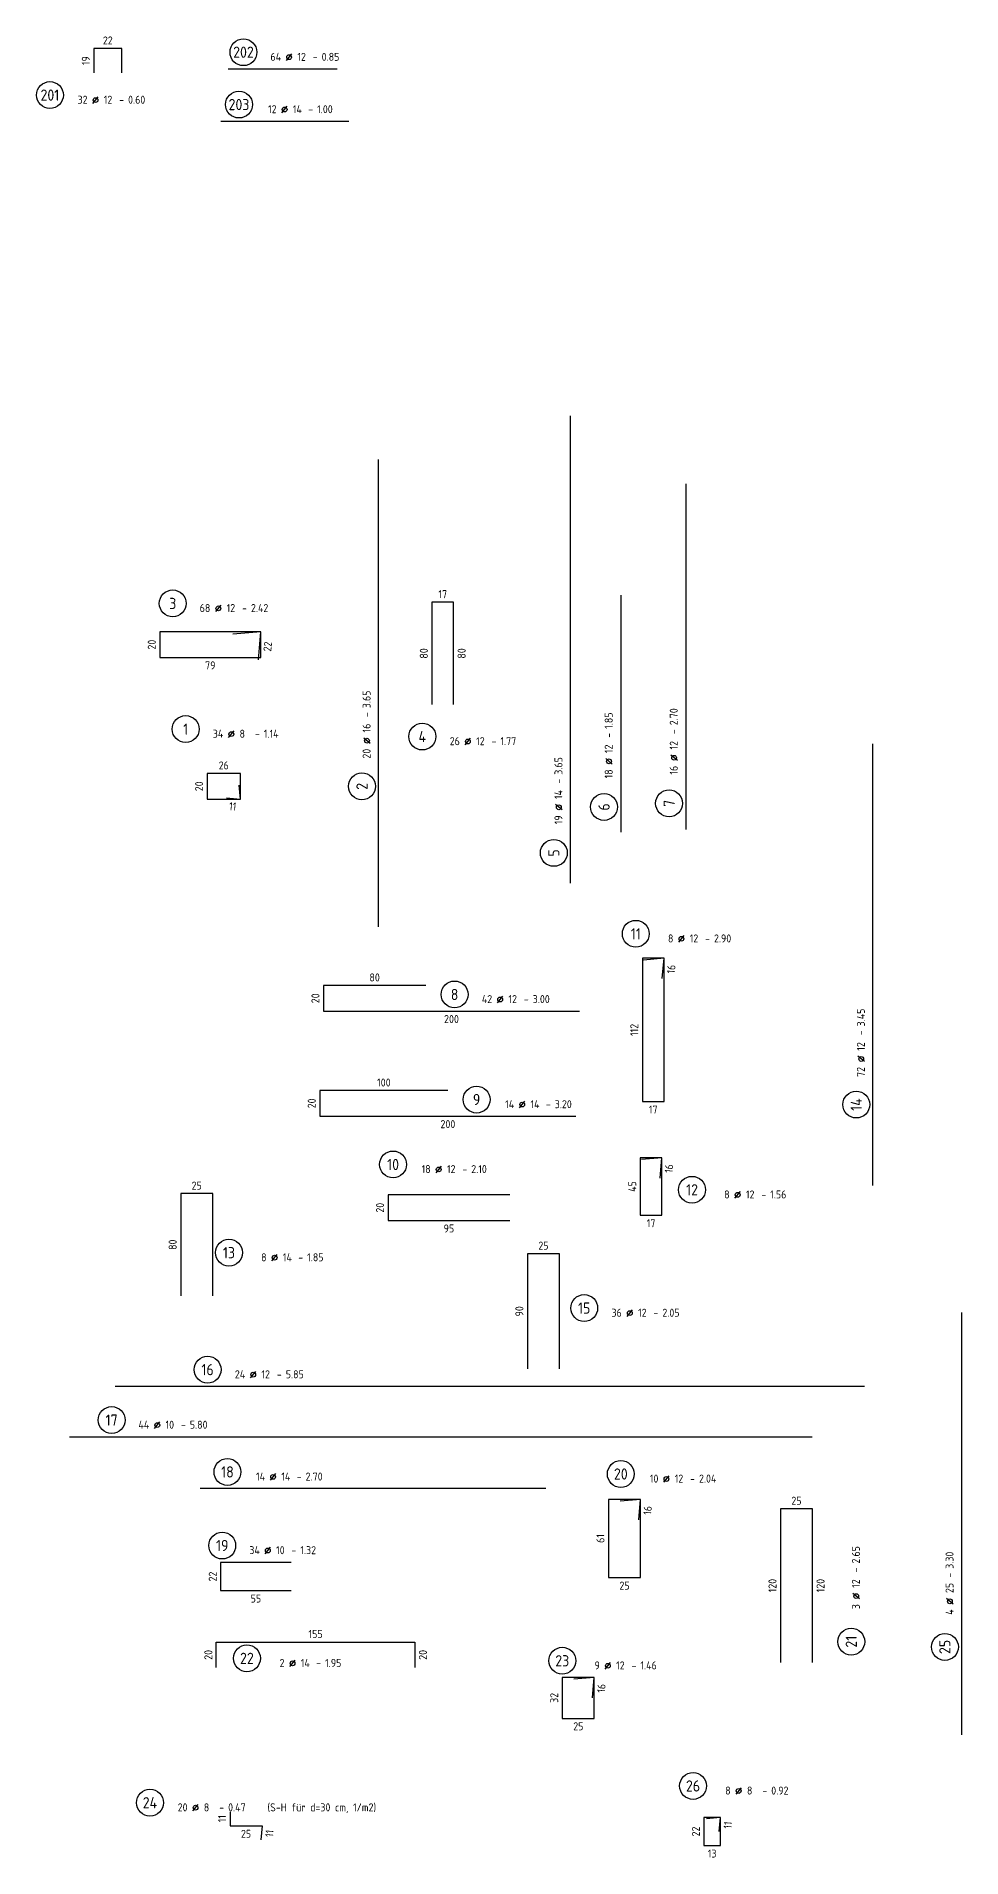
# Model space of a CAD drawing. Extents: x -6.5 to 37.8, y -21.5 to 0.
# Drawn here: x 30.6 to 37.82, y -20.72 to -6.49 of the extents above; entities that cross this region are included whole.
import ezdxf
from ezdxf.enums import TextEntityAlignment as Align

# ---------------------------------------------------------------- set-up
doc = ezdxf.new("R2010")
doc.units = 0
doc.header["$LTSCALE"] = 0.25
doc.linetypes.add('AUSGEZOGEN', pattern=[1000.01, 1000, 0.01])
doc.layers.add('RND', color=7, linetype='Continuous')
doc.styles.add('txt', font='isocp.shx')

# ---------------------------------------------------------------- blocks, each defined once
blk = doc.blocks.new('RND_AUSZ')
at = {"layer": 'RND', "color": 7, "linetype": 'Continuous'}
blk.add_line((1.341, 0.262), (1.509, 0.466), dxfattribs=at)
at = {"layer": 'RND', "color": 1, "linetype": 'Continuous'}
blk.add_circle((0, 0.52), 0.42, dxfattribs=at)
at = {"layer": 'RND', "color": 7, "linetype": 'Continuous'}
blk.add_circle((1.425, 0.364), 0.075, dxfattribs=at)
at = {"layer": 'RND', "color": 7, "linetype": 'Continuous', "style": 'txt'}
blk.add_text('-', height=0.25, dxfattribs=at).set_placement((2.163, 0.25))
at = {"layer": 'RND', "color": 1, "linetype": 'Continuous', "style": 'txt'}
blk.add_attdef('POS', text='', height=0.35, dxfattribs=at).set_placement((0, 0.52), align=Align.MIDDLE)
at = {"layer": 'RND', "color": 7, "linetype": 'Continuous', "style": 'txt'}
for tag, p in [('WIEOFT', (-0.536, 0.25)), ('STK', (1.174, 0.25))]:
    blk.add_attdef(tag, text='', height=0.25, dxfattribs=at).set_placement(p, align=Align.RIGHT)
for tag, p in [('DS', (1.683, 0.25)), ('LANG', (2.441, 0.25)), ('TEXT', (3.669, 0.25))]:
    blk.add_attdef(tag, p, '', height=0.25, dxfattribs=at)

msp = doc.modelspace()

# ---------------------------------------------------------------- linework, layer by layer
at = {"layer": 'RND', "color": 1, "linetype": 'AUSGEZOGEN'}
for points in [[(31.266, -6.773), (31.266, -6.583), (31.046, -6.583), (31.046, -6.773)], [(32.096, -6.742), (32.946, -6.742)], [(32.038, -7.151), (33.038, -7.151)], [(34.768, -13.104), (34.768, -9.454)], [(33.27, -13.444), (33.27, -9.794)], [(35.668, -9.985), (35.668, -12.685)], [(33.856, -11.709), (33.856, -10.909), (33.686, -10.909), (33.686, -11.709)], [(35.16, -10.854), (35.16, -12.704)], [(32.332, -11.359), (32.351, -11.14), (31.561, -11.14), (31.561, -11.34), (32.351, -11.34), (32.351, -11.14), (32.132, -11.159)], [(37.129, -15.466), (37.129, -12.016)], [(32.082, -12.437), (32.191, -12.447), (32.191, -12.247), (31.931, -12.247), (31.931, -12.447), (32.191, -12.447), (32.182, -12.337)], [(35.485, -13.849), (35.499, -13.69), (35.329, -13.69), (35.329, -14.81), (35.499, -14.81), (35.499, -13.69), (35.339, -13.704)], [(33.639, -13.903), (32.839, -13.903), (32.839, -14.103), (34.839, -14.103)], [(33.811, -14.724), (32.811, -14.724), (32.811, -14.924), (34.811, -14.924)], [(35.468, -15.407), (35.482, -15.248), (35.312, -15.248), (35.312, -15.698), (35.482, -15.698), (35.482, -15.248), (35.323, -15.262)], [(31.975, -16.328), (31.975, -15.528), (31.725, -15.528), (31.725, -16.328)], [(34.294, -15.539), (33.344, -15.539), (33.344, -15.739), (34.294, -15.739)], [(34.682, -16.898), (34.682, -15.998), (34.432, -15.998), (34.432, -16.898)], [(37.821, -16.457), (37.821, -19.757)], [(31.213, -17.034), (37.063, -17.034)], [(30.856, -17.428), (36.656, -17.428)], [(34.576, -17.833), (31.876, -17.833)], [(35.301, -18.078), (35.315, -17.918), (35.065, -17.918), (35.065, -18.528), (35.315, -18.528), (35.315, -17.918), (35.155, -17.932)], [(36.657, -19.191), (36.657, -17.991), (36.407, -17.991), (36.407, -19.191)], [(32.587, -18.41), (32.037, -18.41), (32.037, -18.63), (32.587, -18.63)], [(32.003, -19.232), (32.003, -19.032), (33.553, -19.032), (33.553, -19.232)], [(34.94, -19.467), (34.954, -19.308), (34.704, -19.308), (34.704, -19.628), (34.954, -19.628), (34.954, -19.308), (34.794, -19.322)], [(32.11, -20.357), (32.11, -20.467), (32.36, -20.467), (32.351, -20.577)], [(35.929, -20.512), (35.939, -20.402), (35.809, -20.402), (35.809, -20.622), (35.939, -20.622), (35.939, -20.402), (35.829, -20.412)]]:
    msp.add_lwpolyline(points, dxfattribs=at)

# ---------------------------------------------------------------- block references
at = {"layer": 'RND', "color": 1, "linetype": 'AUSGEZOGEN', "xscale": 0.25, "yscale": 0.25, "zscale": 0.25}
for p, values in [((32.215, -6.742), {'POS': '202', 'STK': '64', 'DS': '12', 'LANG': '0.85'}), ((33.863, -14.103), {'POS': '8', 'STK': '42', 'DS': '12', 'LANG': '3.00'}), ((31.935, -17.034), {'POS': '16', 'STK': '24', 'DS': '12', 'LANG': '5.85'}), ((31.186, -17.428), {'POS': '17', 'STK': '44', 'DS': '10', 'LANG': '5.80'}), ((32.09, -17.833), {'POS': '18', 'STK': '14', 'DS': '14', 'LANG': '2.70'})]:
    msp.add_blockref('RND_AUSZ', p, dxfattribs=at).add_auto_attribs(values)
at = {"layer": 'RND', "color": 7, "linetype": 'AUSGEZOGEN', "xscale": 0.25, "yscale": 0.25, "zscale": 0.25}
for p, values in [((30.704, -7.077), {'POS': '201', 'STK': '32', 'DS': '12', 'LANG': '0.60'}), ((32.18, -7.151), {'POS': '203', 'STK': '12', 'DS': '14', 'LANG': '1.00'}), ((31.663, -11.048), {'POS': '3', 'STK': '68', 'DS': '12', 'LANG': '2.42'}), ((31.764, -12.03), {'POS': '1', 'STK': '34', 'DS': '8', 'LANG': '1.14'}), ((33.611, -12.088), {'POS': '4', 'STK': '26', 'DS': '12', 'LANG': '1.77'}), ((35.278, -13.629), {'POS': '11', 'STK': '8', 'DS': '12', 'LANG': '2.90'}), ((34.035, -14.924), {'POS': '9', 'STK': '14', 'DS': '14', 'LANG': '3.20'}), ((33.383, -15.431), {'POS': '10', 'STK': '18', 'DS': '12', 'LANG': '2.10'}), ((35.717, -15.629), {'POS': '12', 'STK': '8', 'DS': '12', 'LANG': '1.56'}), ((32.102, -16.12), {'POS': '13', 'STK': '8', 'DS': '14', 'LANG': '1.85'}), ((34.875, -16.553), {'POS': '15', 'STK': '36', 'DS': '12', 'LANG': '2.05'}), ((35.161, -17.849), {'POS': '20', 'STK': '10', 'DS': '12', 'LANG': '2.04'}), ((32.049, -18.408), {'POS': '19', 'STK': '34', 'DS': '10', 'LANG': '1.32'}), ((32.242, -19.289), {'POS': '22', 'STK': '2', 'DS': '14', 'LANG': '1.95'}), ((34.704, -19.308), {'POS': '23', 'STK': '9', 'DS': '12', 'LANG': '1.46'}), ((35.725, -20.286), {'POS': '26', 'STK': '8', 'DS': '8', 'LANG': '0.92'}), ((31.485, -20.417), {'POS': '24', 'STK': '20', 'DS': '8', 'LANG': '0.47', 'TEXT': '(S-H für d=30 cm, 1/m2)'})]:
    msp.add_blockref('RND_AUSZ', p, dxfattribs=at).add_auto_attribs(values)
at = {"layer": 'RND', "color": 1, "linetype": 'AUSGEZOGEN', "xscale": 0.25, "yscale": 0.25, "zscale": 0.25, "rotation": 90}
for p, values in [((33.27, -12.347), {'POS': '2', 'STK': '20', 'DS': '16', 'LANG': '3.65'}), ((37.129, -14.833), {'POS': '14', 'STK': '72', 'DS': '12', 'LANG': '3.45'}), ((37.821, -19.07), {'POS': '25', 'STK': '4', 'DS': '25', 'LANG': '3.30'})]:
    msp.add_blockref('RND_AUSZ', p, dxfattribs=at).add_auto_attribs(values)
at = {"layer": 'RND', "color": 7, "linetype": 'AUSGEZOGEN', "xscale": 0.25, "yscale": 0.25, "zscale": 0.25, "rotation": 90}
for p, values in [((35.16, -12.508), {'POS': '6', 'STK': '18', 'DS': '12', 'LANG': '1.85'}), ((35.668, -12.48), {'POS': '7', 'STK': '16', 'DS': '12', 'LANG': '2.70'}), ((34.768, -12.867), {'POS': '5', 'STK': '19', 'DS': '14', 'LANG': '3.65'}), ((37.09, -19.029), {'POS': '21', 'STK': '3', 'DS': '12', 'LANG': '2.65'})]:
    msp.add_blockref('RND_AUSZ', p, dxfattribs=at).add_auto_attribs(values)

# ---------------------------------------------------------------- texts
at = {"layer": 'RND', "color": 7, "linetype": 'AUSGEZOGEN', "style": 'txt'}
for s, height, p in [('22', 0.0625, (31.156, -6.52)), ('17', 0.063, (33.771, -10.846)), ('79', 0.0625, (31.956, -11.402)), ('26', 0.0625, (32.061, -12.184)), ('80', 0.063, (33.239, -13.84)), ('200', 0.063, (33.839, -14.165)), ('100', 0.063, (33.311, -14.661)), ('17', 0.0625, (35.414, -14.872)), ('200', 0.063, (33.811, -14.986)), ('25', 0.0625, (31.85, -15.466)), ('95', 0.0625, (33.819, -15.801)), ('17', 0.0625, (35.397, -15.76)), ('25', 0.0625, (34.557, -15.935)), ('25', 0.063, (36.532, -17.928)), ('25', 0.0625, (35.19, -18.591)), ('55', 0.0625, (32.312, -18.692)), ('155', 0.063, (32.778, -18.969)), ('25', 0.0625, (34.829, -19.69)), ('25', 0.0625, (32.235, -20.53)), ('13', 0.0625, (35.874, -20.684))]:
    msp.add_text(s, height=height, dxfattribs=at).set_placement(p, align=Align.MIDDLE)
for s, height, rotation, p in [('19', 0.0625, 90, (30.984, -6.678)), ('20', 0.0625, 90, (31.499, -11.24)), ('22', 0.0625, 84.9999, (32.404, -11.255)), ('80', 0.063, 90, (33.623, -11.309)), ('80', 0.063, 90, (33.918, -11.309)), ('20', 0.0625, 90, (31.869, -12.347)), ('11', 0.0625, 354.9999, (32.131, -12.504)), ('16', 0.0625, 84.9999, (35.554, -13.775)), ('20', 0.063, 90, (32.777, -14.003)), ('112', 0.0625, 90, (35.266, -14.25)), ('20', 0.063, 90, (32.748, -14.824)), ('16', 0.0625, 84.9999, (35.537, -15.333)), ('45', 0.0625, 90, (35.25, -15.473)), ('20', 0.0625, 90, (33.281, -15.639)), ('80', 0.0625, 90, (31.662, -15.928)), ('90', 0.0625, 90, (34.369, -16.448)), ('16', 0.0625, 84.9999, (35.37, -18.003)), ('61', 0.0625, 90, (35.002, -18.223)), ('22', 0.0625, 90, (31.975, -18.52)), ('120', 0.063, 90, (36.345, -18.591)), ('120', 0.063, 90, (36.72, -18.591)), ('20', 0.063, 90, (31.941, -19.132)), ('20', 0.063, 90, (33.616, -19.132)), ('32', 0.0625, 90, (34.641, -19.468)), ('16', 0.0625, 84.9999, (35.009, -19.393)), ('11', 0.0625, 90, (32.048, -20.412)), ('22', 0.0625, 90, (35.747, -20.512)), ('11', 0.0625, 84.9999, (35.996, -20.462)), ('11', 0.0625, 85, (32.418, -20.527))]:
    msp.add_text(s, height=height, rotation=rotation, dxfattribs=at).set_placement(p, align=Align.MIDDLE)

doc.saveas('drawing.dxf')
